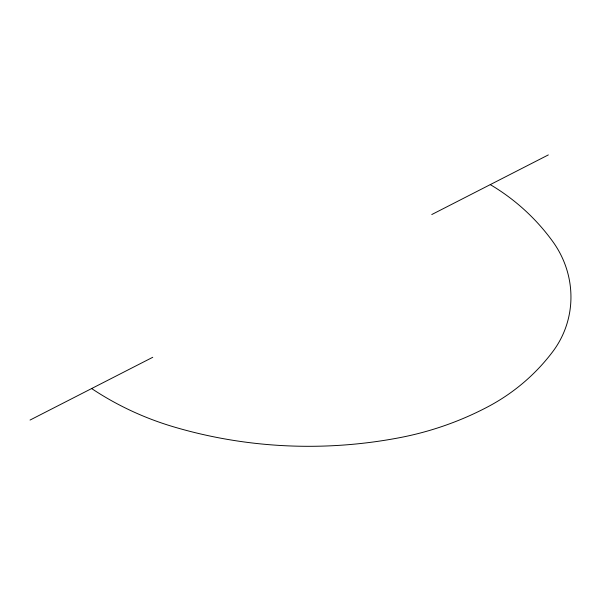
<?xml version="1.0" encoding="UTF-8"?>
<svg xmlns="http://www.w3.org/2000/svg" width="601" height="601" viewBox="0 0 601 601"><rect width="100%" height="100%" fill="white"/><g stroke="black" fill="none" stroke-linecap="round" stroke-linejoin="round"><path stroke-width="0.9" d="M30.05 420.061L152.752 357.287M431.773 214.549L548.33 154.915M490.273 184.62A205.054 202.184 30.3 0 1 552.702 241.444A97.001 93.606 24.9 0 1 552.755 351.645A199.54 193.116 7.2 0 1 487.531 406.967A305.406 290.944 -3.4 0 1 399.688 437.671A448.083 414.99 -6.3 0 1 173.388 426.77A304.083 289.194 -11.9 0 1 91.645 388.554"/></g></svg>
